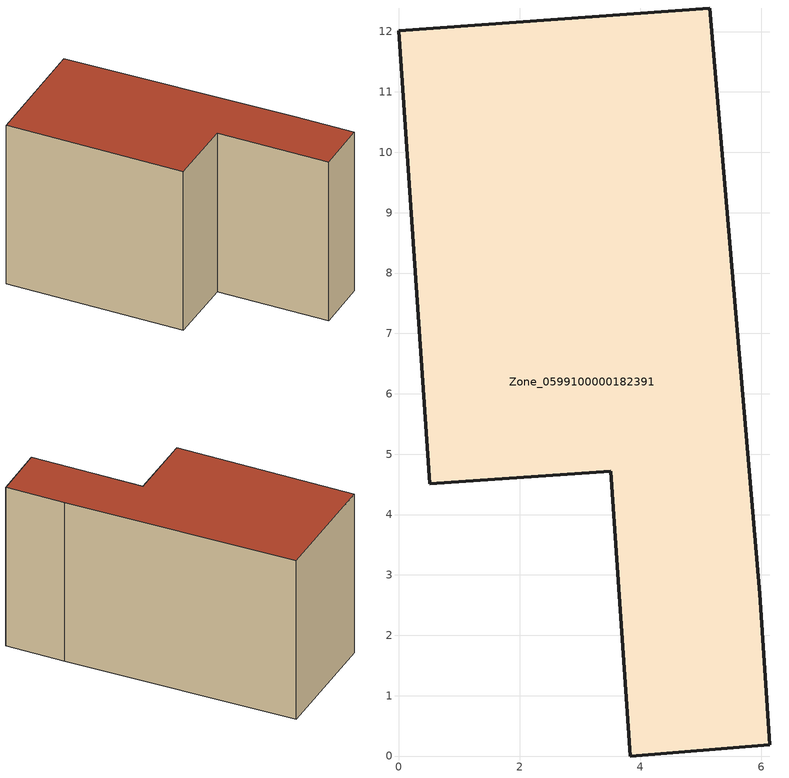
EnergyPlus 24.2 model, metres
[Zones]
Zone_0599100000182391
 floor ground (C_G): 0,12.01 5.15,12.39 5.98,2.69 6.14,0.19 3.83,0 3.51,4.72 0.51,4.51 z0
 wall outside (C_F): 5.15,12.39 0,12.01 0.51,4.51 3.51,4.72 3.83,0 6.14,0.19 5.98,2.69 5.15,12.39 z0:7.24
 roof outside (C_R): 5.98,2.69 5.15,12.39 0,12.01 0.51,4.51 3.51,4.72 3.83,0 6.14,0.19 z7.24
[BUILDING]
Pand.0599100000182391: North Axis=0; Terrain=City; Loads Convergence Tolerance Value=0.04; Temperature Convergence Tolerance Value=0.4; Solar Distribution=FullExterior; Maximum Number of Warmup Days=25; Minimum Number of Warmup Days=1
[Site:Location]
Rotterdam.The.Hague.AP_ZH_NLD Design_Conditions: Latitude=51.96; Longitude=4.45; Time Zone=1; Elevation=-4.5
[SITE:GROUNDTEMPERATURE:BUILDINGSURFACE]
18, 18, 18, 18, 18, 18, 18, 18, 18, 18, 18, 18
[MATERIAL] Thermal Absorptance=0.9; Solar Absorptance=0.7; Visible Absorptance=0.7
Name | Roughness | Thickness | Conductivity | Density | Specific Heat
G.TI.1946 | MediumSmooth | 0.15 | 1 | 540 | 1210
F.TI.1946 | Rough | 0.3 | 0.857143 | 1920 | 840
R.TI.1946 | MediumRough | 0.2 | 0.1 | 1500 | 1000
[CONSTRUCTION]
C_G: G.TI.1946
C_F: F.TI.1946
C_R: R.TI.1946
[ZONE]
Zone_0599100000182391: Type=1; Multiplier=1; Ceiling Height=Autocalculate; Volume=Autocalculate; Floor Area=autocalculate; Part of Total Floor Area=Yes
[ZONEINFILTRATION:DESIGNFLOWRATE]
Infil_Zone_0599100000182391: Zone or ZoneList or Space or SpaceList=Zone_0599100000182391; Schedule=AlwaysOn; Design Flow Rate Calculation Method=Flow/Area; Flow Rate per Floor Area=0.003; Constant Term Coefficient=1; Temperature Term Coefficient=0; Velocity Term Coefficient=0; Velocity Squared Term Coefficient=0
[HVACTEMPLATE:ZONE:IDEALLOADSAIRSYSTEM]
Zone_0599100000182391: Maximum Heating Supply Air Temperature=50; Minimum Cooling Supply Air Temperature=13; Maximum Heating Supply Air Humidity Ratio=0.0156; Minimum Cooling Supply Air Humidity Ratio=0.0077; Heating Limit=NoLimit; Cooling Limit=NoLimit; Dehumidification Control Type=ConstantSensibleHeatRatio; Cooling Sensible Heat Ratio=0.7; Dehumidification Setpoint=60; Humidification Control Type=None; Humidification Setpoint=30; Outdoor Air Method=None; Outdoor Air Flow Rate per Person=0.00944; Outdoor Air Flow Rate per Zone Floor Area=0; Outdoor Air Flow Rate per Zone=0; Demand Controlled Ventilation Type=None; Outdoor Air Economizer Type=NoEconomizer; Heat Recovery Type=None; Sensible Heat Recovery Effectiveness=0.7; Latent Heat Recovery Effectiveness=0.65
[ZONECONTROL:THERMOSTAT]
ThermostatControl_Zone_0599100000182391: Zone or ZoneList=Zone_0599100000182391; Control Type Schedule=DualSetpointControlType; Control 1=Thermostat_Zone_0599100000182391; Temperature Difference Between Cutout And Setpoint=0
[THERMOSTATSETPOINT:DUALSETPOINT]
Thermostat_Zone_0599100000182391: Heating Setpoint Temperature Schedule=HeatingSetpoint_Zone_0599100000182391; Cooling Setpoint Temperature Schedule=CoolingSetpoint_Zone_0599100000182391
[SCHEDULE:COMPACT]
HeatingSetpoint_Zone_0599100000182391: Through: 12/31, For: AllDays, Until: 24:00, 21
CoolingSetpoint_Zone_0599100000182391: Through: 12/31, For: AllDays, Until: 24:00, 24
DualSetpointControlType: Through: 12/31, For: AllDays, Until: 24:00, 4
AlwaysOn: Through: 12/31, For: AllDays, Until: 24:00, 1
